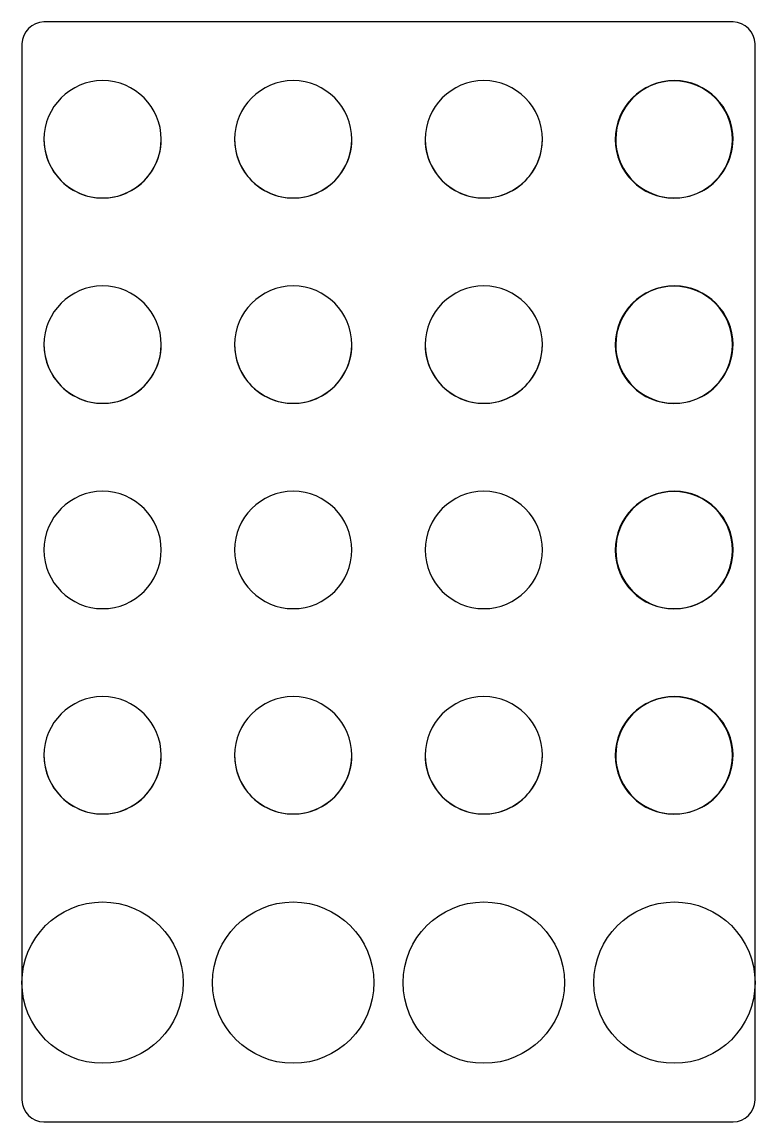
# Model space of a CAD drawing. Header units: millimetres. Extents: x -100 to 0, y 0 to 150.
import ezdxf

# ---------------------------------------------------------------- set-up
doc = ezdxf.new("R2010")
doc.units = ezdxf.units.MM
doc.layers.get('0').update_dxf_attribs({"true_color": 0xffffff})
doc.layers.add('BLACK', color=7, linetype='Continuous', true_color=0xffffff)
doc.layers.add('layer 2', color=30, linetype='Continuous', lineweight=25, true_color=0xff7f00)

# ---------------------------------------------------------------- blocks, each defined once
blk = doc.blocks.new('block 1')
at = {"layer": 'layer 2'}
for centre, start, end in [((0, 56), 0, 180), ((0, 56), 180, 0), ((0, 28), 0, 180), ((0, 28), 180, 0), ((0, 0), 0, 180), ((0, 0), 180, 360), ((0, -28), 0, 180), ((0, -28), 180, 0)]:
    blk.add_arc(centre, 8, start, end, dxfattribs=at)

msp = doc.modelspace()

# ---------------------------------------------------------------- linework, layer by layer
for centre in [(-89, 19), (-63, 19), (-37, 19), (-11, 19)]:
    msp.add_circle(centre, 11)
for centre, start, end in [((-89, 134), 0, 180), ((-63, 134), 0, 180), ((-37, 134), 0, 180), ((-11.07, 133.98), 0, 180), ((-89, 134), 180, 0), ((-63, 134), 180, 0), ((-37, 134), 180, 0), ((-11.07, 133.98), 180, 0), ((-89, 106), 0, 180), ((-63, 106), 0, 180), ((-37, 106), 0, 180), ((-11.07, 105.98), 0, 180), ((-89, 106), 180, 0), ((-63, 106), 180, 0), ((-37, 106), 180, 0), ((-11.07, 105.98), 180, 0), ((-89, 78), 0, 180), ((-63, 78), 0, 180), ((-37, 78), 0, 180), ((-11.07, 77.98), 0, 180), ((-89, 78), 180, 360), ((-63, 78), 180, 360), ((-37, 78), 180, 360), ((-11.07, 77.98), 180, 360), ((-89, 50), 0, 180), ((-63, 50), 0, 180), ((-37, 50), 0, 180), ((-11.07, 49.98), 0, 180), ((-89, 50), 180, 0), ((-63, 50), 180, 0), ((-37, 50), 180, 0), ((-11.07, 49.98), 180, 0)]:
    msp.add_arc(centre, 8, start, end)
at = {"layer": 'BLACK'}
for p, q in [((-3, 150), (-97, 150)), ((-100, 147), (-100, 3)), ((0, 3), (0, 147)), ((-97, 0), (-3, 0))]:
    msp.add_line(p, q, dxfattribs=at)
for centre, start, end in [((-97, 147), 90, 180), ((-3, 147), 0, 90), ((-97, 3), 180, 270), ((-3, 3), 270, 0)]:
    msp.add_arc(centre, 3, start, end, dxfattribs=at)

# ---------------------------------------------------------------- block references
at = {"layer": 'layer 2', "rotation": 360}
for p in [(-89, 78), (-63, 78), (-37, 78), (-11, 78)]:
    msp.add_blockref('block 1', p, dxfattribs=at)

doc.saveas('drawing.dxf')
